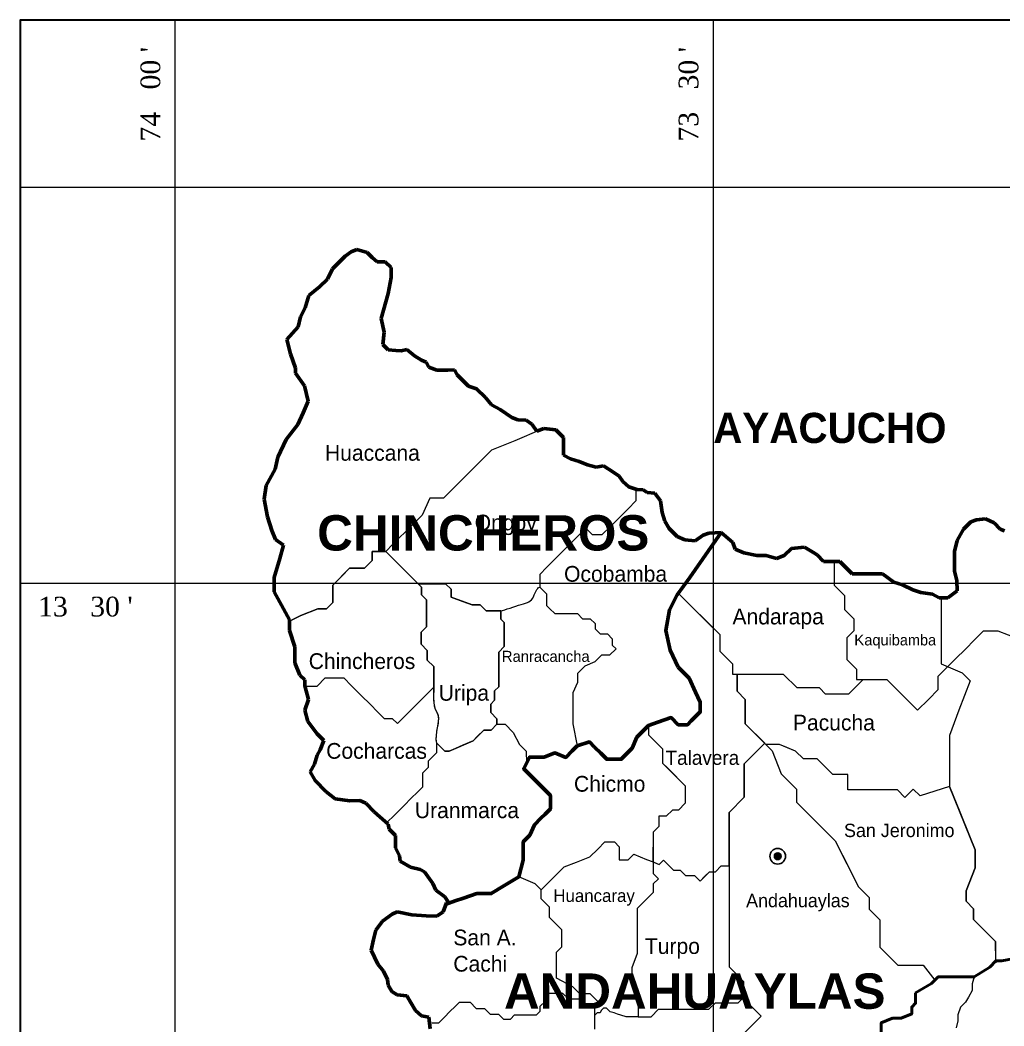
# Model space of a CAD drawing. Header units: metres. Extents: x 766932 to 768173, y 8405668 to 8406206.
# Drawn here: x 768084.75 to 768093.03, y 8406161.32 to 8406169.78 of the extents above; entities that cross this region are included whole.
import ezdxf

# ---------------------------------------------------------------- set-up
doc = ezdxf.new("R2010")
doc.units = ezdxf.units.M
for name, color, linetype, lineweight in [('02', 2, 'Continuous', 20), ('8', 5, 'Continuous', 60), ('A-LOTES06', 10, 'Continuous', 60), ('Cap Prov', 94, 'Continuous', 25), ('Distrito', 212, 'Continuous', 25), ('Ejes de Coordenadas', 38, 'Continuous', 5), ('HIDROLOGIA', 151, 'Continuous', 18), ('Red vías Vecinales', 106, 'Continuous', 40)]:
    doc.layers.add(name, color=color, linetype=linetype, lineweight=lineweight)
doc.layers.add('05', color=5, linetype='Continuous')
doc.styles.add('ARIAL', font='arial.ttf')
doc.styles.add('century', font='GOTHIC.TTF')
pattern_1 = [(0, (768088.0939, 8406165.04155), (0, 0.8295), [0.60325, -0.22622]), (90, (768088.0939, 8406165.04155), (-0.8295, 5e-17), [0.60325, -0.22622])]

msp = doc.modelspace()

# ---------------------------------------------------------------- hatches: boundary and pattern name
msp.add_hatch(color=256).paths.add_polyline_path([(768091.151, 8406162.7441, 1), (768091.0946, 8406162.7441, 1)])
at = {"layer": 'A-LOTES06', "linetype": 'Continuous', "lineweight": 20}
h = msp.add_hatch(dxfattribs=at)
h.set_pattern_fill('ANGLE', color=256, scale=0.11875)
h.set_pattern_definition(pattern_1)
edge = h.paths.add_edge_path()
edge.add_spline(control_points=[(768088.7951, 8406164.8092), (768088.8263, 8406164.8177), (768089.0001, 8406164.8777), (768089.0583, 8406164.8815), (768089.095, 8406164.9986), (768089.1209, 8406165.0099)], knot_values=[0.07679, 0.07679, 0.07679, 0.07679, 0.23908, 0.412093, 0.495182, 0.495182, 0.495182, 0.495182], degree=3, periodic=0)
edge.add_line((768089.1209, 8406165.0099), (768089.1209, 8406165.0415))
edge.add_line((768089.1209, 8406165.0415), (768088.0939, 8406165.0415))
edge.add_line((768088.0939, 8406165.0415), (768088.0985, 8406165.037))
edge.add_line((768088.0985, 8406165.037), (768088.3298, 8406165.037))
edge.add_line((768088.3298, 8406165.037), (768088.3754, 8406164.9913))
edge.add_line((768088.3754, 8406164.9913), (768088.3754, 8406164.9237))
edge.add_line((768088.3754, 8406164.9237), (768088.5541, 8406164.8613))
edge.add_line((768088.5541, 8406164.8613), (768088.619, 8406164.8613))
edge.add_line((768088.619, 8406164.8613), (768088.6711, 8406164.8092))
edge.add_line((768088.6711, 8406164.8092), (768088.7951, 8406164.8092))
h = msp.add_hatch(dxfattribs=at)
h.set_pattern_fill('ANGLE', color=256, scale=0.11875)
h.set_pattern_definition(pattern_1)
edge = h.paths.add_edge_path()
edge.add_spline(control_points=[(768088.7951, 8406164.8092), (768088.8263, 8406164.8177), (768089.0001, 8406164.8777), (768089.0583, 8406164.8815), (768089.095, 8406164.9986), (768089.1209, 8406165.0099)], knot_values=[0.07679, 0.07679, 0.07679, 0.07679, 0.23908, 0.412093, 0.495182, 0.495182, 0.495182, 0.495182], degree=3, periodic=0)
edge.add_line((768089.1209, 8406165.0099), (768089.1209, 8406165.0415))
edge.add_line((768089.1209, 8406165.0415), (768088.0939, 8406165.0415))
edge.add_line((768088.0939, 8406165.0415), (768088.0985, 8406165.037))
edge.add_line((768088.0985, 8406165.037), (768088.3298, 8406165.037))
edge.add_line((768088.3298, 8406165.037), (768088.3754, 8406164.9913))
edge.add_line((768088.3754, 8406164.9913), (768088.3754, 8406164.9237))
edge.add_line((768088.3754, 8406164.9237), (768088.5541, 8406164.8613))
edge.add_line((768088.5541, 8406164.8613), (768088.619, 8406164.8613))
edge.add_line((768088.619, 8406164.8613), (768088.6711, 8406164.8092))
edge.add_line((768088.6711, 8406164.8092), (768088.7951, 8406164.8092))

# ---------------------------------------------------------------- linework, layer by layer
at = {"lineweight": 60}
for p, q in [((768087.4841, 8406167.7952), (768087.5357, 8406167.8291)), ((768087.5357, 8406167.8291), (768087.5832, 8406167.8507)), ((768087.5832, 8406167.8507), (768087.6695, 8406167.8235)), ((768087.6695, 8406167.8235), (768087.7127, 8406167.7814)), ((768087.3769, 8406167.6879), (768087.4388, 8406167.7498)), ((768087.4388, 8406167.7498), (768087.4841, 8406167.7952)), ((768087.7127, 8406167.7814), (768087.7526, 8406167.7476)), ((768087.7526, 8406167.7476), (768087.8207, 8406167.7476)), ((768087.8207, 8406167.7476), (768087.8702, 8406167.6981)), ((768087.3368, 8406167.6001), (768087.3769, 8406167.6879)), ((768087.8702, 8406167.6981), (768087.8702, 8406167.6157)), ((768087.2691, 8406167.5358), (768087.3368, 8406167.6001)), ((768087.8702, 8406167.6157), (768087.8468, 8406167.48)), ((768087.1484, 8406167.3597), (768087.178, 8406167.4619)), ((768087.178, 8406167.4619), (768087.2691, 8406167.5358)), ((768087.8468, 8406167.48), (768087.7878, 8406167.2692)), ((768087.1091, 8406167.2835), (768087.1484, 8406167.3597)), ((768087.0896, 8406167.199), (768087.1091, 8406167.2835)), ((768087.7878, 8406167.2692), (768087.8134, 8406167.1538)), ((768086.9941, 8406167.0917), (768087.0896, 8406167.199)), ((768087.8134, 8406167.1538), (768087.8004, 8406167.0507)), ((768087.0245, 8406166.9721), (768086.9941, 8406167.0917)), ((768087.8004, 8406167.0507), (768087.8466, 8406167.0064)), ((768087.0673, 8406166.8526), (768087.0245, 8406166.9721)), ((768087.8466, 8406167.0064), (768087.9115, 8406166.9991)), ((768087.9115, 8406166.9991), (768087.9569, 8406166.9961)), ((768087.9569, 8406166.9961), (768088.0042, 8406167.0092)), ((768088.0042, 8406167.0092), (768088.0665, 8406166.9539)), ((768088.0665, 8406166.9539), (768088.1262, 8406166.9197)), ((768088.1262, 8406166.9197), (768088.1664, 8406166.9012)), ((768088.1664, 8406166.9012), (768088.1889, 8406166.8588)), ((768087.0673, 8406166.8087), (768087.0673, 8406166.8526)), ((768087.143, 8406166.7041), (768087.0673, 8406166.8087)), ((768088.1889, 8406166.8588), (768088.2566, 8406166.8346)), ((768088.2566, 8406166.8346), (768088.3491, 8406166.8349)), ((768088.3491, 8406166.8349), (768088.4042, 8406166.8374)), ((768088.4042, 8406166.8374), (768088.4275, 8406166.795)), ((768088.4275, 8406166.795), (768088.477, 8406166.7455)), ((768087.172, 8406166.5732), (768087.143, 8406166.7041)), ((768088.477, 8406166.7455), (768088.5224, 8406166.7001)), ((768088.5224, 8406166.7001), (768088.5894, 8406166.6763)), ((768088.5894, 8406166.6763), (768088.6658, 8406166.6053)), ((768087.131, 8406166.4752), (768087.172, 8406166.5732)), ((768088.6658, 8406166.6053), (768088.716, 8406166.543)), ((768088.716, 8406166.543), (768088.7887, 8406166.5042)), ((768087.087, 8406166.3786), (768087.131, 8406166.4752)), ((768088.7887, 8406166.5042), (768088.886, 8406166.4365)), ((768086.9874, 8406166.2505), (768087.087, 8406166.3786)), ((768088.886, 8406166.4365), (768088.9373, 8406166.4176)), ((768088.9373, 8406166.4176), (768089.0069, 8406166.4152)), ((768089.0069, 8406166.4152), (768089.055, 8406166.3815)), ((768089.055, 8406166.3815), (768089.0979, 8406166.3202)), ((768089.0979, 8406166.3202), (768089.155, 8406166.3444)), ((768089.155, 8406166.3444), (768089.2572, 8406166.3331)), ((768089.2572, 8406166.3331), (768089.3212, 8406166.2692)), ((768086.9174, 8406166.102), (768086.9874, 8406166.2505)), ((768089.3212, 8406166.2692), (768089.3212, 8406166.1888)), ((768089.3212, 8406166.1888), (768089.3212, 8406166.1187)), ((768089.3212, 8406166.1187), (768089.3788, 8406166.0876)), ((768086.8969, 8406166.0002), (768086.9174, 8406166.102)), ((768089.3788, 8406166.0876), (768089.4528, 8406166.0648)), ((768089.4528, 8406166.0648), (768089.5219, 8406166.0375)), ((768089.5219, 8406166.0375), (768089.5957, 8406166.0181)), ((768089.5957, 8406166.0181), (768089.6576, 8406166.0295)), ((768089.6576, 8406166.0295), (768089.744, 8406165.974)), ((768086.8202, 8406165.8641), (768086.8969, 8406166.0002)), ((768089.744, 8406165.974), (768089.7899, 8406165.9421)), ((768089.7899, 8406165.9421), (768089.8206, 8406165.8975)), ((768086.8019, 8406165.7486), (768086.8202, 8406165.8641)), ((768089.8206, 8406165.8975), (768089.8708, 8406165.8527)), ((768089.8708, 8406165.8527), (768089.9377, 8406165.8298)), ((768089.9377, 8406165.8298), (768089.99, 8406165.828)), ((768089.99, 8406165.828), (768090.0248, 8406165.8046)), ((768090.0248, 8406165.8046), (768090.0886, 8406165.8005)), ((768090.0886, 8406165.8005), (768090.1379, 8406165.7351)), ((768086.8316, 8406165.6015), (768086.8019, 8406165.7486)), ((768090.1379, 8406165.7351), (768090.1499, 8406165.6373)), ((768086.8679, 8406165.4853), (768086.8316, 8406165.6015)), ((768090.1499, 8406165.6373), (768090.1725, 8406165.5631)), ((768090.1725, 8406165.5631), (768090.21, 8406165.503)), ((768092.6863, 8406165.498), (768092.7461, 8406165.5578)), ((768092.7461, 8406165.5578), (768092.7957, 8406165.5749)), ((768092.7957, 8406165.5749), (768092.8702, 8406165.5838)), ((768092.8702, 8406165.5838), (768092.9432, 8406165.5486)), ((768092.9432, 8406165.5486), (768092.9937, 8406165.498)), ((768086.8986, 8406165.4107), (768086.8679, 8406165.4853)), ((768090.21, 8406165.503), (768090.2781, 8406165.4349)), ((768090.2781, 8406165.4349), (768090.3417, 8406165.4073)), ((768090.4298, 8406165.3994), (768090.4973, 8406165.4469)), ((768090.4973, 8406165.4469), (768090.5428, 8406165.4639)), ((768090.5428, 8406165.4639), (768090.6485, 8406165.4691)), ((768090.6485, 8406165.4691), (768090.7448, 8406165.3856)), ((768092.6328, 8406165.4013), (768092.6863, 8406165.498)), ((768092.9937, 8406165.498), (768093.0319, 8406165.483)), ((768086.9658, 8406165.3626), (768086.8986, 8406165.4107)), ((768086.934, 8406165.2496), (768086.9658, 8406165.3626)), ((768090.3417, 8406165.4073), (768090.4298, 8406165.3994)), ((768090.7448, 8406165.3856), (768090.7662, 8406165.3294)), ((768092.6112, 8406165.3074), (768092.6328, 8406165.4013)), ((768090.7662, 8406165.3294), (768090.8377, 8406165.2989)), ((768090.8377, 8406165.2989), (768090.9472, 8406165.2744)), ((768090.9472, 8406165.2744), (768091.0256, 8406165.2744)), ((768091.0256, 8406165.2744), (768091.1123, 8406165.2502)), ((768091.1123, 8406165.2502), (768091.1784, 8406165.2744)), ((768091.1784, 8406165.2744), (768091.2382, 8406165.3342)), ((768091.2382, 8406165.3342), (768091.3494, 8406165.3443)), ((768091.3494, 8406165.3443), (768091.4179, 8406165.3034)), ((768091.4179, 8406165.3034), (768091.4549, 8406165.2796)), ((768091.4549, 8406165.2796), (768091.5091, 8406165.2254)), ((768092.6112, 8406165.2249), (768092.6112, 8406165.3074)), ((768086.8886, 8406165.0888), (768086.934, 8406165.2496)), ((768091.5091, 8406165.2254), (768091.5829, 8406165.2254)), ((768091.5829, 8406165.2254), (768091.6448, 8406165.2254)), ((768091.6448, 8406165.2254), (768091.6925, 8406165.1777)), ((768091.6925, 8406165.1777), (768091.7482, 8406165.122)), ((768092.6112, 8406165.1425), (768092.6112, 8406165.2249)), ((768091.7482, 8406165.122), (768091.876, 8406165.122)), ((768091.876, 8406165.122), (768092.0039, 8406165.122)), ((768092.0039, 8406165.122), (768092.0989, 8406165.0499)), ((768092.6292, 8406165.0649), (768092.6112, 8406165.1425)), ((768086.8886, 8406164.9693), (768086.8886, 8406165.0888)), ((768092.0989, 8406165.0499), (768092.1732, 8406165.027)), ((768092.1732, 8406165.027), (768092.2598, 8406164.9857)), ((768092.6339, 8406164.977), (768092.6292, 8406165.0649)), ((768086.9669, 8406164.825), (768086.8886, 8406164.9693)), ((768092.2598, 8406164.9857), (768092.3259, 8406164.963)), ((768092.3259, 8406164.963), (768092.4246, 8406164.9503)), ((768092.4246, 8406164.9503), (768092.4817, 8406164.9187)), ((768092.5529, 8406164.9187), (768092.6339, 8406164.977)), ((768092.4817, 8406164.9187), (768092.5529, 8406164.9187)), ((768087.0165, 8406164.7341), (768086.9669, 8406164.825)), ((768087.0165, 8406164.6434), (768087.0165, 8406164.7341)), ((768087.0619, 8406164.5073), (768087.0165, 8406164.6434)), ((768087.0619, 8406164.3712), (768087.0619, 8406164.5073)), ((768087.1043, 8406164.2692), (768087.0619, 8406164.3712)), ((768087.1448, 8406164.2286), (768087.1043, 8406164.2692)), ((768087.1448, 8406164.1791), (768087.1448, 8406164.2286)), ((768087.1771, 8406164.0637), (768087.1448, 8406164.1791)), ((768087.1448, 8406163.973), (768087.1771, 8406164.0637)), ((768087.1692, 8406163.8782), (768087.1448, 8406163.973)), ((768087.2479, 8406163.775), (768087.1692, 8406163.8782)), ((768087.3048, 8406163.7182), (768087.2479, 8406163.775)), ((768087.2747, 8406163.6393), (768087.3048, 8406163.7182)), ((768087.2272, 8406163.5203), (768087.2503, 8406163.5953)), ((768087.2503, 8406163.5953), (768087.2747, 8406163.6393)), ((768087.1909, 8406163.4541), (768087.2272, 8406163.5203)), ((768087.2318, 8406163.3819), (768087.1909, 8406163.4541)), ((768087.3222, 8406163.2888), (768087.2318, 8406163.3819)), ((768087.4006, 8406163.226), (768087.3222, 8406163.2888)), ((768087.5245, 8406163.2112), (768087.4006, 8406163.226)), ((768087.6066, 8406163.2137), (768087.5245, 8406163.2112)), ((768087.6574, 8406163.1902), (768087.6066, 8406163.2137)), ((768087.7291, 8406163.1184), (768087.6574, 8406163.1902)), ((768087.8452, 8406163.0143), (768087.7291, 8406163.1184)), ((768087.8555, 8406162.9724), (768087.8452, 8406163.0143)), ((768087.9092, 8406162.9188), (768087.8555, 8406162.9724)), ((768087.9092, 8406162.8157), (768087.9092, 8406162.9188)), ((768087.9414, 8406162.749), (768087.9092, 8406162.8157)), ((768087.9482, 8406162.7015), (768087.9414, 8406162.749)), ((768088.0347, 8406162.6524), (768087.9482, 8406162.7015)), ((768088.1146, 8406162.6328), (768088.0347, 8406162.6524)), ((768088.1532, 8406162.6141), (768088.1146, 8406162.6328)), ((768088.2227, 8406162.5145), (768088.1532, 8406162.6141)), ((768088.2466, 8406162.46), (768088.2227, 8406162.5145)), ((768088.2227, 8406162.5145), (768088.2227, 8406162.5145)), ((768088.3241, 8406162.4031), (768088.2466, 8406162.46)), ((768088.351, 8406162.3614), (768088.3241, 8406162.4031)), ((768088.3095, 8406162.2754), (768088.3367, 8406162.3515)), ((768088.3367, 8406162.3515), (768088.351, 8406162.3614)), ((768087.7976, 8406162.1971), (768087.8813, 8406162.2579)), ((768087.8813, 8406162.2579), (768087.9214, 8406162.2771)), ((768087.9214, 8406162.2771), (768088.0453, 8406162.2522)), ((768088.0453, 8406162.2522), (768088.165, 8406162.2431)), ((768088.165, 8406162.2431), (768088.2559, 8406162.2397)), ((768088.2559, 8406162.2397), (768088.3095, 8406162.2754)), ((768087.7437, 8406162.1229), (768087.7976, 8406162.1971)), ((768087.7234, 8406162.0445), (768087.7437, 8406162.1229)), ((768087.7037, 8406161.9538), (768087.7234, 8406162.0445)), ((768087.7582, 8406161.836), (768087.7037, 8406161.9538)), ((768087.8083, 8406161.7764), (768087.7582, 8406161.836)), ((768087.8414, 8406161.7061), (768087.8083, 8406161.7764)), ((768087.847, 8406161.6586), (768087.8414, 8406161.7061)), ((768087.8781, 8406161.6047), (768087.847, 8406161.6586)), ((768087.9222, 8406161.577), (768087.8781, 8406161.6047)), ((768088.0023, 8406161.5697), (768087.9222, 8406161.577)), ((768088.0765, 8406161.4461), (768088.0023, 8406161.5697)), ((768088.1257, 8406161.4004), (768088.0765, 8406161.4461)), ((768088.1884, 8406161.3888), (768088.1257, 8406161.4004)), ((768088.1984, 8406161.2916), (768088.1884, 8406161.3888))]:
    msp.add_line(p, q, dxfattribs=at)
for points in [[(768090.6485, 8406165.4691), (768090.3832, 8406165.0912), (768090.2759, 8406164.9443), (768090.214, 8406164.8172), (768090.181, 8406164.6446), (768090.2191, 8406164.4771), (768090.2852, 8406164.3349)], [(768090.2852, 8406164.3349), (768090.3779, 8406164.2422), (768090.4314, 8406164.1259), (768090.4709, 8406164.04), (768090.4709, 8406163.9582), (768090.4325, 8406163.9198), (768090.3952, 8406163.8826), (768090.3642, 8406163.8515), (768090.2853, 8406163.8515), (768090.2257, 8406163.9111), (768090.1144, 8406163.8713), (768090.0356, 8406163.8431), (768089.9835, 8406163.7909), (768089.9384, 8406163.7459), (768089.8999, 8406163.6539), (768089.8425, 8406163.5965), (768089.8067, 8406163.5608), (768089.6855, 8406163.5608), (768089.6342, 8406163.612), (768089.583, 8406163.6633), (768089.5395, 8406163.7068), (768089.4369, 8406163.6726), (768089.3949, 8406163.6306), (768089.3406, 8406163.5763), (768089.2473, 8406163.6136), (768089.1572, 8406163.5794), (768089.036, 8406163.5794), (768088.9862, 8406163.4801), (768089.0313, 8406163.435), (768089.1695, 8406163.2968), (768089.2105, 8406163.2558), (768089.2105, 8406163.1432), (768089.1666, 8406163.0993), (768089.1309, 8406163.0636), (768089.0766, 8406163.0092), (768089.0388, 8406162.9228), (768088.9829, 8406162.8669), (768088.9829, 8406162.7116), (768088.9456, 8406162.5719), (768088.8181, 8406162.4943), (768088.713, 8406162.4303), (768088.5913, 8406162.4303), (768088.4794, 8406162.3918), (768088.4096, 8406162.3679), (768088.3331, 8406162.3416)]]:
    msp.add_lwpolyline(points, dxfattribs=at)
for radius in [0.0658, 0.0282]:
    msp.add_circle((768091.1228, 8406162.7441), radius)
at = {"layer": '02', "linetype": 'Continuous', "lineweight": 5}
for points in [[(768091.5983, 8406165.2221), (768091.5983, 8406165.12), (768091.5983, 8406165.0267), (768091.6855, 8406164.9394), (768091.6855, 8406164.8199), (768091.7625, 8406164.7429), (768091.7625, 8406164.6398), (768091.7043, 8406164.5815), (768091.7043, 8406164.473), (768091.7043, 8406164.3997), (768091.7852, 8406164.3187), (768091.7852, 8406164.2329), (768091.8997, 8406164.2329), (768092.0399, 8406164.2329), (768092.1333, 8406164.1395), (768092.2367, 8406164.036), (768092.3001, 8406163.9726), (768092.3904, 8406164.0629), (768092.4738, 8406164.1463), (768092.4738, 8406164.2596), (768092.5372, 8406164.323), (768092.6273, 8406164.4131), (768092.694, 8406164.4798), (768092.7875, 8406164.5733), (768092.8542, 8406164.64), (768092.9746, 8406164.64), (768093.1482, 8406164.5731)], [(768090.0356, 8406163.8431), (768090.0356, 8406163.7663), (768090.1538, 8406163.6481), (768090.1538, 8406163.5284), (768090.3453, 8406163.3369), (768090.3453, 8406163.1908), (768090.2876, 8406163.1331), (768090.2375, 8406163.1331), (768090.1857, 8406163.0813), (768090.1223, 8406163.0813), (768090.1223, 8406162.9951), (768090.0743, 8406162.9471), (768090.0737, 8406162.6961), (768090.1261, 8406162.6753), (768090.1629, 8406162.7121), (768090.2472, 8406162.6278), (768090.3029, 8406162.6278), (768090.348, 8406162.5827), (768090.422, 8406162.5827), (768090.4695, 8406162.5352), (768090.5487, 8406162.6144), (768090.5986, 8406162.6144), (768090.6466, 8406162.6624), (768090.714, 8406162.6624), (768090.714, 8406163.1127), (768090.8419, 8406163.2407), (768090.8419, 8406163.5229), (768091.0141, 8406163.695), (768090.8497, 8406163.8594), (768090.8497, 8406164.0645), (768090.7813, 8406164.1328), (768090.7813, 8406164.2735), (768090.7446, 8406164.2735), (768090.7446, 8406164.3596), (768090.6378, 8406164.4664), (768090.6378, 8406164.6064), (768090.288, 8406164.9563), (768090.2759, 8406164.9443), (768090.214, 8406164.8172), (768090.181, 8406164.6446), (768090.2191, 8406164.4771), (768090.2873, 8406164.3328), (768090.3779, 8406164.2422), (768090.4709, 8406164.04), (768090.4709, 8406163.9582), (768090.3642, 8406163.8515), (768090.2853, 8406163.8515), (768090.2257, 8406163.9111), (768090.0356, 8406163.8431), (768090.0356, 8406163.8431), (768090.0356, 8406163.8431), (768090.0356, 8406163.8431), (768090.0356, 8406163.8431), (768090.0356, 8406163.8431)], [(768091.8424, 8406164.2329), (768091.7852, 8406164.1757), (768091.7175, 8406164.108), (768091.6459, 8406164.108), (768091.5258, 8406164.108), (768091.4733, 8406164.1605), (768091.2854, 8406164.1605), (768091.1724, 8406164.2735), (768091.005, 8406164.2735), (768090.818, 8406164.2735), (768090.7446, 8406164.2735), (768090.7446, 8406164.3596), (768090.6378, 8406164.4664), (768090.6378, 8406164.6064), (768090.5444, 8406164.6999), (768090.4343, 8406164.81), (768090.3609, 8406164.8834), (768090.288, 8406164.9563)], [(768092.4971, 8406164.9154), (768092.4971, 8406164.8399), (768092.4971, 8406164.7398), (768092.4971, 8406164.6264), (768092.4971, 8406164.5131), (768092.4971, 8406164.4397), (768092.4971, 8406164.3631), (768092.6741, 8406164.2863), (768092.7409, 8406164.2195), (768092.6474, 8406163.9728), (768092.567, 8406163.7603), (768092.567, 8406163.5125), (768092.567, 8406163.3324), (768092.6541, 8406163.119), (768092.7375, 8406162.9147), (768092.7852, 8406162.7978), (768092.7852, 8406162.6454), (768092.7075, 8406162.452), (768092.7075, 8406162.3652), (768092.7709, 8406162.3019), (768092.7709, 8406162.2118), (768092.876, 8406162.1067), (768092.9561, 8406162.0266), (768092.9561, 8406161.863), (768092.965, 8406161.8493)], [(768090.7813, 8406164.2735), (768090.7813, 8406164.1328), (768090.8497, 8406164.0645), (768090.8497, 8406163.9394), (768090.8497, 8406163.8594), (768090.9507, 8406163.7584), (768091.0775, 8406163.6316), (768091.1519, 8406163.4391), (768091.282, 8406163.309), (768091.282, 8406163.199), (768091.4405, 8406163.0405), (768091.6074, 8406162.8737), (768091.7261, 8406162.6387), (768091.8028, 8406162.4868), (768091.892, 8406162.3976), (768091.892, 8406162.2985), (768091.9826, 8406162.208), (768091.9826, 8406161.9784), (768092.0579, 8406161.903), (768092.1347, 8406161.8263), (768092.2735, 8406161.8263), (768092.347, 8406161.8263), (768092.4441, 8406161.7002)], [(768090.0356, 8406163.8431), (768090.0356, 8406163.7663), (768090.0789, 8406163.723), (768090.1154, 8406163.6865), (768090.1538, 8406163.6481), (768090.1538, 8406163.5859), (768090.1538, 8406163.5284), (768090.1975, 8406163.4846), (768090.2455, 8406163.4367), (768090.305, 8406163.3772), (768090.3453, 8406163.3369), (768090.3453, 8406163.256), (768090.3453, 8406163.1908), (768090.2876, 8406163.1331), (768090.2375, 8406163.1331), (768090.1857, 8406163.0813), (768090.1223, 8406163.0813), (768090.1223, 8406162.9951), (768090.0743, 8406162.9471), (768090.0743, 8406162.88), (768090.0743, 8406162.7995), (768090.0743, 8406162.6959), (768090.0743, 8406162.6), (768090.1194, 8406162.5549), (768090.0762, 8406162.5117), (768090.0762, 8406162.4388), (768090.0225, 8406162.3851), (768089.9419, 8406162.3045), (768089.9419, 8406162.2317), (768089.9419, 8406162.1319), (768089.9419, 8406162.059), (768089.9419, 8406161.9267), (768089.8959, 8406161.804), (768089.8959, 8406161.6659), (768089.9497, 8406161.5469), (768089.9497, 8406161.4587), (768089.9497, 8406161.3935), (768090.0572, 8406161.3935), (768090.1206, 8406161.4568), (768090.2569, 8406161.4568), (768090.3798, 8406161.4568), (768090.5449, 8406161.4568), (768090.5996, 8406161.5115), (768090.7024, 8406161.5115), (768090.7907, 8406161.5115), (768090.8318, 8406161.5526)], [(768091.0141, 8406163.695), (768090.93, 8406163.6109), (768090.8419, 8406163.5229), (768090.8419, 8406163.3581), (768090.8419, 8406163.2407), (768090.714, 8406163.1127), (768090.714, 8406162.957), (768090.714, 8406162.7516), (768090.714, 8406162.5266), (768090.714, 8406162.2821), (768090.714, 8406162.1354), (768090.714, 8406161.9691), (768090.714, 8406161.8126), (768090.8359, 8406161.6906), (768090.8359, 8406161.5485), (768090.9849, 8406161.3994), (768090.8356, 8406161.2501), (768090.9774, 8406161.1083), (768090.9774, 8406160.9616), (768091.2125, 8406160.9616), (768091.3201, 8406160.854), (768091.4677, 8406160.6453)], [(768092.567, 8406163.3324), (768092.567, 8406163.3324), (768092.3203, 8406163.2524), (768092.2636, 8406163.3091), (768092.1934, 8406163.239), (768092.13, 8406163.3024), (768092.0265, 8406163.3024), (768091.9264, 8406163.3024), (768091.8262, 8406163.3024), (768091.7127, 8406163.3024), (768091.7127, 8406163.3024), (768091.7127, 8406163.4325), (768091.5859, 8406163.4325), (768091.5191, 8406163.4992), (768091.4557, 8406163.5626), (768091.3388, 8406163.5626), (768091.2738, 8406163.6276), (768091.2738, 8406163.6276), (768091.1991, 8406163.659), (768091.1367, 8406163.6852), (768091.0772, 8406163.6852), (768091.0238, 8406163.6852)], [(768091.0238, 8406163.6852), (768091.0775, 8406163.6316), (768091.1519, 8406163.4391), (768091.282, 8406163.309), (768091.282, 8406163.199), (768091.6074, 8406162.8737), (768091.8028, 8406162.4868), (768091.892, 8406162.3976), (768091.892, 8406162.2985), (768091.9826, 8406162.208), (768091.9826, 8406161.9784), (768092.1347, 8406161.8263), (768092.347, 8406161.8263), (768092.4441, 8406161.7002), (768092.4721, 8406161.7281), (768092.7766, 8406161.7281), (768092.9067, 8406161.8118), (768092.9579, 8406161.863), (768092.9561, 8406162.0266), (768092.7709, 8406162.2118), (768092.7709, 8406162.3019), (768092.7075, 8406162.3652), (768092.7075, 8406162.452), (768092.7852, 8406162.6454), (768092.7852, 8406162.7978), (768092.567, 8406163.3324), (768092.3203, 8406163.2524), (768092.2636, 8406163.3091), (768092.1934, 8406163.239), (768092.13, 8406163.3024), (768091.7127, 8406163.3024), (768091.7127, 8406163.4325), (768091.5859, 8406163.4325), (768091.4557, 8406163.5626), (768091.3388, 8406163.5626), (768091.2738, 8406163.6276), (768091.1367, 8406163.6852), (768091.0238, 8406163.6852)], [(768089.1328, 8406162.4607), (768089.2014, 8406162.5294), (768089.2513, 8406162.5792), (768089.3262, 8406162.6541), (768089.4312, 8406162.6949), (768089.5429, 8406162.7384), (768089.6093, 8406162.8048), (768089.6688, 8406162.8643), (768089.7499, 8406162.8643), (768089.7905, 8406162.8237), (768089.7905, 8406162.7563), (768089.7905, 8406162.7141), (768089.8651, 8406162.7141), (768089.8651, 8406162.7141), (768089.9131, 8406162.7621), (768090.0188, 8406162.718), (768090.0743, 8406162.6959), (768090.1261, 8406162.6753), (768090.1629, 8406162.7121), (768090.205, 8406162.67), (768090.2472, 8406162.6278), (768090.2472, 8406162.6278), (768090.3029, 8406162.6278), (768090.348, 8406162.5827), (768090.422, 8406162.5827), (768090.4695, 8406162.5352), (768090.5103, 8406162.576), (768090.5487, 8406162.6144), (768090.5986, 8406162.6144), (768090.6466, 8406162.6624), (768090.714, 8406162.6624)], [(768089.586, 8406161.2881), (768089.586, 8406161.4119), (768089.586, 8406161.4771), (768089.62, 8406161.5111), (768089.585, 8406161.5462), (768089.5447, 8406161.5865), (768089.4582, 8406161.5865), (768089.3997, 8406161.645), (768089.2624, 8406161.7188), (768089.2624, 8406161.7956), (768089.2624, 8406161.9375), (768089.3065, 8406161.9816), (768089.3065, 8406162.0603), (768089.3065, 8406162.1255), (768089.2537, 8406162.1783), (768089.203, 8406162.229), (768089.203, 8406162.3149), (768089.1328, 8406162.3852), (768089.1328, 8406162.4607), (768089.0823, 8406162.5112), (768088.9456, 8406162.5719)], [(768088.2138, 8406161.3419), (768088.2715, 8406161.3419), (768088.3204, 8406161.3907), (768088.3664, 8406161.4368), (768088.4086, 8406161.479), (768088.4451, 8406161.5154), (768088.5365, 8406161.5154), (768088.5879, 8406161.464), (768088.6555, 8406161.464), (768088.7043, 8406161.4153), (768088.7746, 8406161.4153), (768088.8162, 8406161.3737), (768088.8744, 8406161.3737), (768088.9093, 8406161.4085), (768089.0396, 8406161.4085), (768089.0933, 8406161.4085), (768089.1261, 8406161.4413), (768089.1261, 8406161.4817), (768089.1673, 8406161.5229), (768089.1673, 8406161.593), (768089.22, 8406161.593), (768089.3122, 8406161.593), (768089.3621, 8406161.5431), (768089.4582, 8406161.5431), (768089.4582, 8406161.5865)], [(768089.9497, 8406161.3935), (768089.869, 8406161.3935), (768089.8478, 8406161.3935), (768089.8034, 8406161.4075), (768089.7753, 8406161.4164), (768089.7469, 8406161.4254), (768089.713, 8406161.4362), (768089.6837, 8406161.4654), (768089.6563, 8406161.4654), (768089.6372, 8406161.4463), (768089.6294, 8406161.4257), (768089.6046, 8406161.4257), (768089.5962, 8406161.4174), (768089.586, 8406161.4071)]]:
    msp.add_lwpolyline(points, dxfattribs=at)
at = {"layer": '02'}
for points in [[(768093.2144, 8406161.8677), (768093.0978, 8406161.8799), (768093.0077, 8406161.863), (768092.9579, 8406161.863), (768092.9067, 8406161.8118), (768092.7766, 8406161.7281), (768092.6337, 8406161.7281), (768092.5498, 8406161.7281), (768092.4721, 8406161.7281), (768092.4161, 8406161.6722), (768092.2825, 8406161.5946)], [(768092.2825, 8406161.5946), (768092.2825, 8406161.5077), (768092.2499, 8406161.4751), (768092.2499, 8406161.4176), (768092.1613, 8406161.3804), (768092.0898, 8406161.3804), (768091.9935, 8406161.3431), (768091.9935, 8406161.1755)]]:
    msp.add_lwpolyline(points, dxfattribs=at)
at = {"layer": 'Cap Prov', "lineweight": 50}
for points in [[(768093.2144, 8406161.8677), (768093.0978, 8406161.8799), (768093.0077, 8406161.863), (768092.9579, 8406161.863), (768092.9067, 8406161.8118), (768092.7766, 8406161.7281), (768092.6337, 8406161.7281), (768092.5498, 8406161.7281), (768092.4721, 8406161.7281), (768092.4161, 8406161.6722), (768092.2825, 8406161.5946)], [(768092.2825, 8406161.5946), (768092.2825, 8406161.5077), (768092.2499, 8406161.4751), (768092.2499, 8406161.4176), (768092.1613, 8406161.3804), (768092.0898, 8406161.3804), (768091.9935, 8406161.3431), (768091.9935, 8406161.1755)]]:
    msp.add_lwpolyline(points, dxfattribs=at)
at = {"layer": 'Distrito', "linetype": 'Continuous', "lineweight": 5}
for points in [[(768089.1324, 8406166.3349), (768088.912, 8406166.2414), (768088.7168, 8406166.1616), (768088.6099, 8406166.0546), (768088.4615, 8406165.9062), (768088.3131, 8406165.7578), (768088.1959, 8406165.7578), (768088.1316, 8406165.6142), (768088.0445, 8406165.527), (768087.8865, 8406165.3691), (768087.8266, 8406165.3092), (768087.7665, 8406165.3092), (768087.712, 8406165.3092), (768087.712, 8406165.2331), (768087.6467, 8406165.1677), (768087.5213, 8406165.1677), (768087.456, 8406165.1024), (768087.3797, 8406165.0261), (768087.3797, 8406164.8792), (768087.3279, 8406164.8274), (768087.2543, 8406164.8274), (768087.1126, 8406164.7703), (768087.0165, 8406164.7233)], [(768089.9306, 8406165.8323), (768089.9306, 8406165.734), (768089.8649, 8406165.6683), (768089.7914, 8406165.5947), (768089.7179, 8406165.5212), (768089.7179, 8406165.5212), (768089.6443, 8406165.4477), (768089.5649, 8406165.4477), (768089.5088, 8406165.5038), (768089.4314, 8406165.4263), (768089.3633, 8406165.3583), (768089.2816, 8406165.2766), (768089.2326, 8406165.2275), (768089.1808, 8406165.1758), (768089.1209, 8406165.1159), (768089.1209, 8406165.0099), (768089.1794, 8406164.9514), (768089.1794, 8406164.9142), (768089.1794, 8406164.8545), (768089.2073, 8406164.8266), (768089.2482, 8406164.7857), (768089.3328, 8406164.7857), (768089.4397, 8406164.7857), (768089.4823, 8406164.7432), (768089.5466, 8406164.7432), (768089.5883, 8406164.7015), (768089.5883, 8406164.6567), (768089.6303, 8406164.6146), (768089.6912, 8406164.6146), (768089.7315, 8406164.5744), (768089.7315, 8406164.5216), (768089.7632, 8406164.4898), (768089.7085, 8406164.4352), (768089.6409, 8406164.4352), (768089.5851, 8406164.3794), (768089.4994, 8406164.3425), (768089.4397, 8406164.2828), (768089.4397, 8406164.2075), (768089.3988, 8406164.1195), (768089.3988, 8406164.063), (768089.3988, 8406163.9467), (768089.3988, 8406163.8588), (768089.4369, 8406163.6726)], [(768087.0165, 8406164.7233), (768087.1126, 8406164.7703), (768087.2543, 8406164.8274), (768087.3279, 8406164.8274), (768087.3797, 8406164.8792), (768087.3797, 8406165.0261), (768087.5213, 8406165.1677), (768087.6467, 8406165.1677), (768087.712, 8406165.2331), (768087.712, 8406165.3092), (768087.8262, 8406165.3092)], [(768087.1457, 8406164.1758), (768087.2488, 8406164.1758), (768087.3175, 8406164.2445), (768087.3851, 8406164.2445), (768087.4723, 8406164.2445), (768087.5387, 8406164.178), (768087.6259, 8406164.0908), (768087.6913, 8406164.0255), (768087.7621, 8406163.9547), (768087.8138, 8406163.9029), (768087.881, 8406163.9029), (768087.9237, 8406163.8602), (768087.9899, 8406163.9265), (768088.0662, 8406164.0028), (768088.0662, 8406164.0028), (768088.1316, 8406164.0681), (768088.1724, 8406164.109), (768088.1724, 8406164.109), (768088.2296, 8406164.1662), (768088.2296, 8406164.2586), (768088.2296, 8406164.3403), (768088.1752, 8406164.3946), (768088.1752, 8406164.4764), (768088.1235, 8406164.5281), (768088.1235, 8406164.6288), (768088.1684, 8406164.6737), (768088.1684, 8406164.754), (768088.1684, 8406164.8302), (768088.1684, 8406164.901), (768088.1255, 8406164.9439), (768088.1255, 8406165.0099), (768088.0714, 8406165.064), (768087.9815, 8406165.1539), (768087.9053, 8406165.2302), (768087.8262, 8406165.3092)], [(768088.0985, 8406165.037), (768088.1725, 8406165.037), (768088.2543, 8406165.037), (768088.3298, 8406165.037), (768088.3754, 8406164.9913), (768088.3754, 8406164.9237), (768088.4744, 8406164.8891), (768088.5541, 8406164.8613), (768088.619, 8406164.8613), (768088.6711, 8406164.8092), (768088.7542, 8406164.8092), (768088.7951, 8406164.8092), (768088.7951, 8406164.8092), (768088.7951, 8406164.7383), (768088.8234, 8406164.71), (768088.8234, 8406164.5938), (768088.8234, 8406164.509), (768088.7763, 8406164.4619), (768088.7763, 8406164.3834), (768088.7763, 8406164.2891), (768088.7763, 8406164.2263), (768088.7763, 8406164.1698), (768088.7417, 8406164.1352), (768088.7417, 8406164.0567), (768088.7087, 8406164.0237), (768088.7087, 8406163.953), (768088.7613, 8406163.9004), (768088.7613, 8406163.8556), (768088.8297, 8406163.8556), (768088.8988, 8406163.7865), (768088.9523, 8406163.6844), (768089.0073, 8406163.6294), (768089.0111, 8406163.5298)], [(768088.0985, 8406165.037), (768088.1255, 8406165.0099), (768088.1255, 8406164.9439), (768088.1684, 8406164.901), (768088.1684, 8406164.6737), (768088.1235, 8406164.6288), (768088.1235, 8406164.5281), (768088.1752, 8406164.4764), (768088.1752, 8406164.3946), (768088.2296, 8406164.3403), (768088.2296, 8406164.1662), (768088.2269, 8406164.0735), (768088.2336, 8406164.0097), (768088.2425, 8406163.9826), (768088.2606, 8406163.945), (768088.2662, 8406163.9272), (768088.2684, 8406163.906), (768088.2644, 8406163.8544), (768088.2535, 8406163.7929), (768088.2491, 8406163.7558), (768088.2481, 8406163.7285), (768088.2489, 8406163.7147), (768088.2505, 8406163.7058), (768088.252, 8406163.7013), (768088.2532, 8406163.699), (768088.3235, 8406163.6288), (768088.3604, 8406163.6288), (768088.5599, 8406163.7152), (768088.6505, 8406163.8058), (768088.7114, 8406163.8058), (768088.7613, 8406163.8556), (768088.7613, 8406163.9004), (768088.7087, 8406163.953), (768088.7087, 8406164.0237), (768088.7417, 8406164.0567), (768088.7417, 8406164.1352), (768088.7763, 8406164.1698), (768088.7763, 8406164.4619), (768088.8234, 8406164.509), (768088.8234, 8406164.71), (768088.7951, 8406164.7383), (768088.7951, 8406164.8092), (768088.6711, 8406164.8092), (768088.619, 8406164.8613), (768088.5541, 8406164.8613), (768088.3754, 8406164.9237), (768088.3754, 8406164.9913), (768088.3298, 8406165.037), (768088.0985, 8406165.037)], [(768088.7613, 8406163.8556), (768088.7114, 8406163.8058), (768088.6505, 8406163.8058), (768088.5961, 8406163.7513), (768088.5599, 8406163.7152), (768088.4744, 8406163.6781), (768088.4138, 8406163.6519), (768088.3604, 8406163.6288), (768088.3235, 8406163.6288), (768088.2988, 8406163.6535), (768088.2532, 8406163.699), (768088.2532, 8406163.6153), (768088.1815, 8406163.5436), (768088.1815, 8406163.4897), (768088.1346, 8406163.4428), (768088.1346, 8406163.3797), (768088.1346, 8406163.3263), (768088.0892, 8406163.2809), (768088.0436, 8406163.2353), (768087.9776, 8406163.1693), (768087.9022, 8406163.0939), (768087.8333, 8406163.025)]]:
    msp.add_lwpolyline(points, dxfattribs=at)
for points, knots in [([(768088.7951, 8406164.8092), (768088.8263, 8406164.8177), (768089.0001, 8406164.8777), (768089.0583, 8406164.8815), (768089.095, 8406164.9986), (768089.1209, 8406165.0099)], [0.0767897, 0.0767897, 0.0767897, 0.0767897, 0.2390801, 0.4120935, 0.4951822, 0.4951822, 0.4951822, 0.4951822]), ([(768088.2296, 8406164.1662), (768088.2276, 8406164.1425), (768088.219, 8406163.9933), (768088.2725, 8406163.9457), (768088.2656, 8406163.8414), (768088.2481, 8406163.7856), (768088.2473, 8406163.7084), (768088.2532, 8406163.699)], [0.0595607, 0.0595607, 0.0595607, 0.0595607, 0.2001251, 0.3278057, 0.4163996, 0.5722462, 0.6415782, 0.6415782, 0.6415782, 0.6415782])]:
    msp.add_open_spline(points, degree=3, knots=knots, dxfattribs=at)
at = {"layer": 'Ejes de Coordenadas', "linetype": 'Continuous'}
for p, q in [((768086.0527, 8406169.7804), (768086.0527, 8406151.1889)), ((768090.5792, 8406169.7804), (768090.5792, 8406151.1889)), ((768084.7505, 8406165.0415), (768105.365, 8406165.0415))]:
    msp.add_line(p, q, dxfattribs=at)
msp.add_lwpolyline([(768105.365, 8406151.1889), (768084.7505, 8406151.1889), (768084.7505, 8406168.376), (768105.365, 8406168.376)], close=True, dxfattribs=at)
at = {"layer": 'HIDROLOGIA', "linetype": 'Continuous', "lineweight": 5}
msp.add_lwpolyline([(768092.7766, 8406161.7281), (768092.7587, 8406161.6704), (768092.7587, 8406161.6146), (768092.7269, 8406161.5588), (768092.703, 8406161.5167), (768092.6593, 8406161.4731), (768092.6371, 8406161.4088), (768092.6371, 8406161.3596), (768092.6239, 8406161.3016)], dxfattribs=at)
at = {"layer": 'Red vías Vecinales', "color": 7, "lineweight": 30}
msp.add_lwpolyline([(768084.7505, 8406151.1889), (768105.4415, 8406151.1889), (768105.4415, 8406169.7804), (768084.7505, 8406169.7804), (768084.7505, 8406151.1889)], dxfattribs=at)

# ---------------------------------------------------------------- texts
at = {"layer": '05', "char_height": 0.29754, "attachment_point": 1, "style": 'century'}
for s, insert in [('{\\fArial|b1|i0|c0|p34;CHINCHEROS}', (768087.2493, 8406165.6143)), ('{\\fArial|b1|i0|c238|p34;ANDAHUAYLAS}', (768088.8203, 8406161.758))]:
    msp.add_mtext(s, dxfattribs=dict(at, insert=insert))
at = {"layer": '8', "color": 7, "insert": (768090.5805, 8406166.4757), "char_height": 0.253964, "attachment_point": 1, "style": 'century'}
msp.add_mtext('{\\fBankGothic Md BT|b1|i0|c0|p34;AYACUCHO}', dxfattribs=at)
at = {"layer": 'Distrito', "linetype": 'Continuous', "lineweight": 5, "attachment_point": 1, "style": 'century'}
for s, insert, char_height, width in [('Huaccana', (768087.3147, 8406166.2051), 0.13255, 1.677093), ('Ongoy', (768088.5742, 8406165.6185), 0.13255, 1.677093), ('Ocobamba', (768089.3259, 8406165.1869), 0.13255, 1.677093), ('Andarapa', (768090.7424, 8406164.8278), 0.13255, 1.677093), ('{\\fArial|b0|i0|c238|p34;K}aquibamba', (768091.7668, 8406164.6097), 0.091263, 1.154678), ('Chincheros', (768087.178, 8406164.4524), 0.13255, 1.677093), ('Ranracancha', (768088.8031, 8406164.4729), 0.092788, 1.173965), ('Uripa', (768088.2714, 8406164.1855), 0.13255, 1.677093), ('Pacucha', (768091.2508, 8406163.9354), 0.13255, 1.677093), ('Cocharcas', (768087.3251, 8406163.6971), 0.13255, 1.677093), ('Talavera', (768090.1788, 8406163.6327), 0.1193, 1.509383), ('Chicmo', (768089.4092, 8406163.42), 0.13255, 1.677093), ('Uranmarca', (768088.0709, 8406163.1975), 0.13255, 1.677093), ('San Jeronimo', (768091.6806, 8406163.0182), 0.112671, 1.425529), ('Huancaray', (768089.2354, 8406162.4657), 0.10604, 1.341674), ('Andahuaylas', (768090.857, 8406162.428), 0.112671, 1.425529), ('San A.\\PCachi', (768088.3944, 8406162.1268), 0.13255, 1.677093), ('Turpo', (768090.0058, 8406162.0547), 0.13255, 1.677093)]:
    msp.add_mtext(s, dxfattribs=dict(at, insert=insert, char_height=char_height, width=width))
at = {"layer": 'Ejes de Coordenadas', "char_height": 0.165812, "width": 1.111464, "attachment_point": 1, "rotation": 90, "style": 'ARIAL'}
for s, insert in [("{\\fTimes New Roman|b0|i0|c0|p18;74   00 '}", (768085.7631, 8406168.7583)), ("{\\fTimes New Roman|b0|i0|c0|p18;73   30 '}", (768090.2896, 8406168.7583))]:
    msp.add_mtext(s, dxfattribs=dict(at, insert=insert))
at = {"layer": 'Ejes de Coordenadas', "insert": (768084.9013, 8406164.9281), "char_height": 0.165812, "width": 0.977454, "attachment_point": 1, "style": 'ARIAL'}
msp.add_mtext("{\\fTimes New Roman|b0|i0|c0|p18;13   30 '}", dxfattribs=at)

doc.saveas('drawing.dxf')
